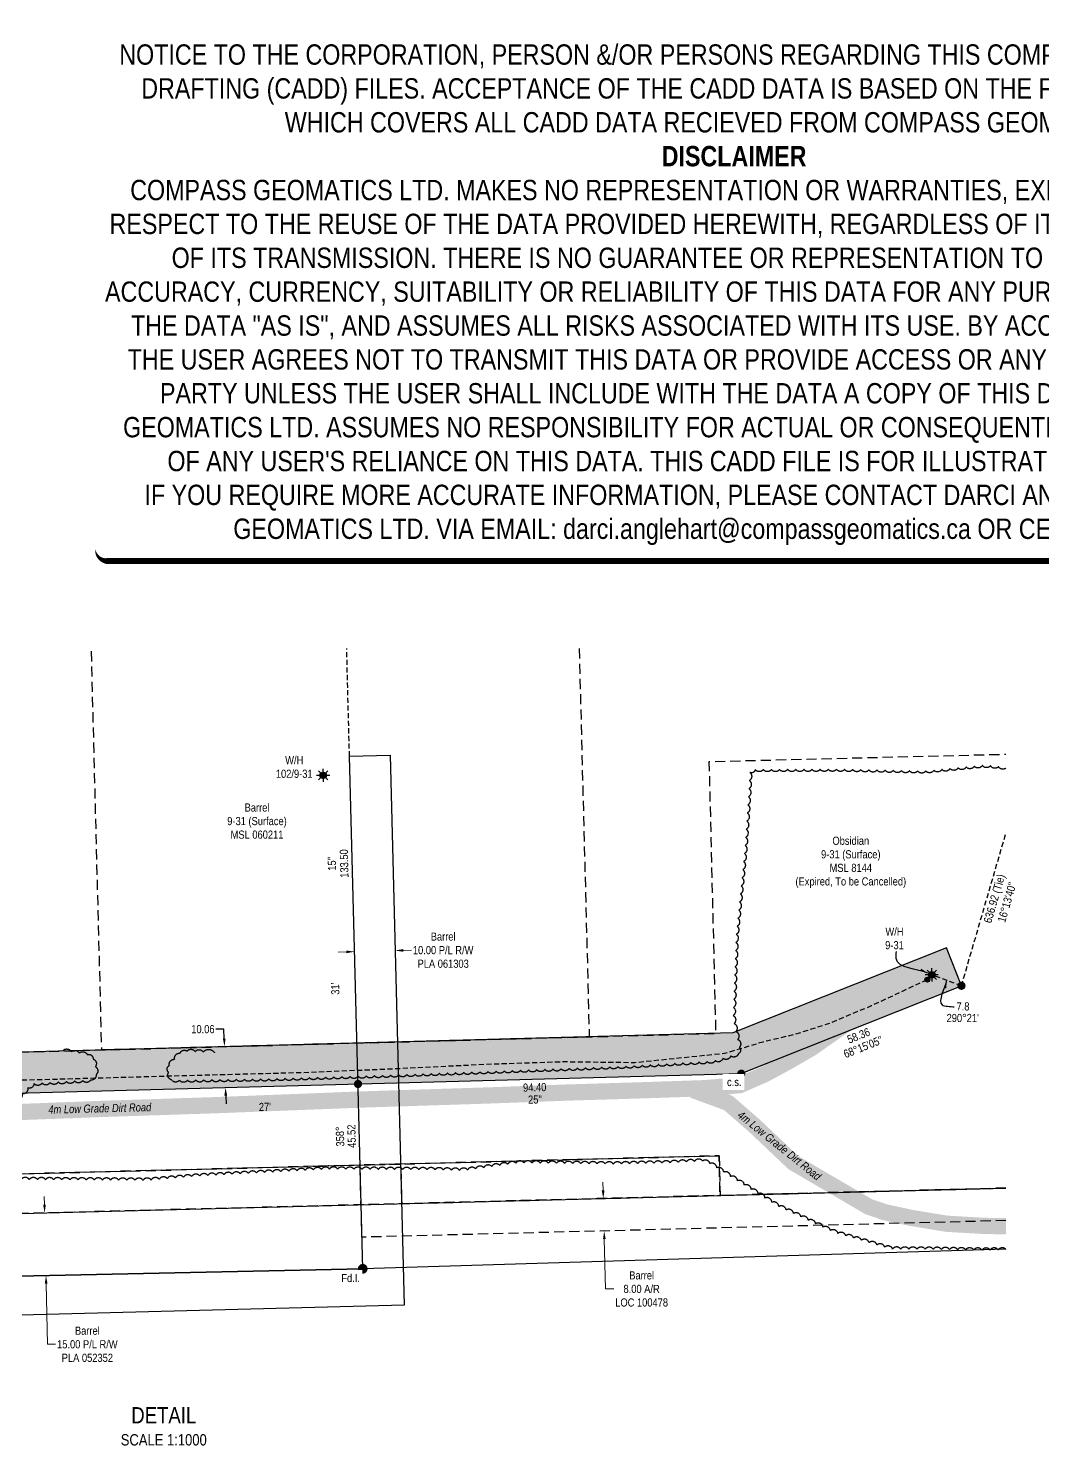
# Model space of a CAD drawing. Extents: x 620737 to 624129, y 5884544 to 5886354.
# Drawn here: x 621634 to 622882, y 5884610 to 5886354 of the extents above; entities that cross this region are included whole.
import ezdxf
from ezdxf.enums import TextEntityAlignment as Align

# ---------------------------------------------------------------- set-up
doc = ezdxf.new("R2010")
doc.units = 0
doc.header["$LTSCALE"] = 5
doc.header["$PDMODE"] = 34
doc.header["$PDSIZE"] = 0.03
for name, pattern in [('0', [1, 1, 0]), ('foc-ACCESSROAD', [3.75, 2.5, -1.25]), ('foc-FLOWLINE', [3.75, 2.5, -1.25]), ('foc-TIELINE', [1.875, 1.25, -0.625]), ('UG_PIPE', [1.875, 1.25, -0.625])]:
    doc.linetypes.add(name, pattern=pattern)
doc.layers.get('Defpoints').update_dxf_attribs({"color": 9})
for name, color, linetype in [('AS-PIPE-UG', 44, 'UG_PIPE'), ('AS-ROADS', 254, 'Continuous'), ('AS-SYMBOL', 7, 'Continuous'), ('C-WS', 13, 'foc-ACCESSROAD'), ('C-WS-S', 8, 'Continuous'), ('DETAIL-T', 7, 'Continuous'), ('F-AR', 190, 'foc-ACCESSROAD'), ('F-EZE', 190, 'foc-FLOWLINE'), ('F-RW', 190, 'Continuous'), ('F-WS', 190, 'foc-ACCESSROAD'), ('L-BD', 7, 'Continuous'), ('L-MON', 1, 'Continuous'), ('L-TIE', 7, 'foc-TIELINE'), ('P-PROPOSED', 10, 'Continuous'), ('P-PROPOSED-H', 21, 'Continuous'), ('P-TXT', 4, 'Continuous'), ('T-BUSH', 110, '0')]:
    doc.layers.add(name, color=color, linetype=linetype)
for name, color, linetype, lineweight in [('C-WS-T', 13, 'Continuous', 9), ('F-AR-T', 190, 'Continuous', 9), ('F-RW-T', 190, 'Continuous', 9), ('F-WS-T', 190, 'Continuous', 9), ('T-TEXT', 48, 'Continuous', 18)]:
    doc.layers.add(name, color=color, linetype=linetype, lineweight=lineweight)
doc.layers.add('DISCLAIMER', color=7, linetype='Continuous', plot=False)
doc.styles.add('80', font='ARIALN.TTF', dxfattribs={"height": 10})
doc.styles.add('80CG', font='ARIALN.TTF', dxfattribs={"height": 10})
doc.styles.add('80L', font='ARIALN.TTF', dxfattribs={"height": 10})
doc.styles.add('80LS', font='ARIALNI.TTF', dxfattribs={"height": 10})
doc.dimstyles.new('Compass 5 000', dxfattribs={"dimscale": 5, "dimtxt": 9, "dimasz": 2, "dimexe": 0.2, "dimexo": 0.0625, "dimgap": 0.5, "dimtad": 0, "dimtih": 1, "dimtoh": 1, "dimzin": 0, "dimdsep": 46, "dimtxsty": '80CG', "dimcen": 0.1, "dimse1": 1, "dimse2": 1, "dimclrd": 256, "dimclrt": 256, "dimaunit": 1, "dimadec": 4, "dimazin": 0, "dimtfac": 0.06, "dimtofl": 0, "dimtmove": 0, "dimatfit": 1, "dimfxl": 0.2, "dimtolj": 1, "dimtzin": 0, "dimlwd": -1, "dimarcsym": 0})

# ---------------------------------------------------------------- blocks, each defined once
blk = doc.blocks.new('PLIA')
at = {"color": 255, "const_width": 1}
blk.add_lwpolyline([(-0.5, 0, 1), (0.5, 0, 1)], format="xyb", close=True, dxfattribs=at)
blk = doc.blocks.new('PLIAA')
blk.add_blockref('PLIA', (0, 0))
blk = doc.blocks.new('PLIB')
at = {"color": 1}
blk.add_circle((0, 0), 0.8, dxfattribs=at)
blk = doc.blocks.new('PLIBB')
blk.add_blockref('PLIB', (0, 0))
blk = doc.blocks.new('PLICC')
for name in ['PLIAA', 'PLIBB']:
    blk.add_blockref(name, (0, 0))
blk = doc.blocks.new('PLI')
blk.add_blockref('PLICC', (0, 0))
blk = doc.blocks.new('fdia')
at = {"color": 255, "const_width": 1}
blk.add_lwpolyline([(-0.5, 0, 1), (0.5, 0, 1)], format="xyb", close=True, dxfattribs=at)
blk = doc.blocks.new('Fdiaa')
blk.add_blockref('fdia', (0, 0))
blk = doc.blocks.new('fdib')
at = {"color": 1, "const_width": 1.6}
blk.add_lwpolyline([(-0.4, 0, 1), (0.4, 0, 1)], format="xyb", close=True, dxfattribs=at)
at = {"color": 1}
blk.add_circle((0, 0), 0.8, dxfattribs=at)
blk = doc.blocks.new('Fdibb')
blk.add_blockref('fdib', (0, 0))
blk = doc.blocks.new('fdicc')
for name in ['Fdibb', 'Fdiaa']:
    blk.add_blockref(name, (0, 0))
blk = doc.blocks.new('FDI')
blk.add_blockref('fdicc', (0, 0))
blk = doc.blocks.new('RISER')
h = blk.add_hatch(color=255)
h.dxf.hatch_style = 1
edge = h.paths.add_edge_path()
edge.add_arc((0, 0), 0.7, 0, 360)
blk.add_hatch(color=13).paths.add_polyline_path([(0.58, -0.15), (-0.58, -0.15, 0.774597)])
at = {"color": 13}
blk.add_line((-0.58, -0.15), (0.58, -0.15), dxfattribs=at)
blk.add_circle((0, 0), 0.6, dxfattribs=at)
blk = doc.blocks.new('GAS')
h = blk.add_hatch(color=255)
h.dxf.hatch_style = 1
edge = h.paths.add_edge_path()
edge.add_arc((0, 0), 0.9, 0, 360)
for p, q in [((-0.81, 0), (-1.62, 0)), ((-0.57, 0.57), (-1.14, 1.14)), ((0, 0.81), (0, 1.62)), ((0.57, 0.57), (1.14, 1.14)), ((1.62, 0), (0.81, 0)), ((-0.57, -0.57), (-1.14, -1.14)), ((0, -0.81), (0, -1.62)), ((1.14, -1.14), (0.57, -0.57))]:
    blk.add_line(p, q)
blk.add_circle((0, 0), 0.8)
blk = doc.blocks.new('*D455')
at = {"layer": 'Defpoints', "color": 0, "transparency": 16777216}
for p in [(621653.6, 5884896.4), (621655.3, 5884819.3), (621656.1, 5884819.3)]:
    blk.add_point(p, dxfattribs=at)
at = {"layer": 'F-RW-T', "transparency": 16777216}
for p, q in [((621654.2, 5884906.4), (621654, 5884916.4)), ((621656.3, 5884809.3), (621657.9, 5884734.7)), ((621657.9, 5884734.7), (621667.9, 5884734.7))]:
    blk.add_line(p, q, dxfattribs=at)
for points in [[(621655.9, 5884906.4), (621652.6, 5884906.3), (621654.5, 5884896.4)], [(621658, 5884809.3), (621654.6, 5884809.2), (621656.1, 5884819.3)]]:
    blk.add_solid(points, dxfattribs=at)
at = {"layer": 'F-RW-T', "transparency": 16777216, "insert": (621707, 5884734.7), "char_height": 10, "attachment_point": 5, "style": '80CG'}
blk.add_mtext('\\A1;Barrel\\P15.00 P/L R/W\\PPLA 052352', dxfattribs=at)
blk = doc.blocks.new('*D456')
at = {"layer": 'Defpoints', "color": 0, "transparency": 16777216}
for p in [(622035.4, 5885230.1), (622085.4, 5885231.4), (622085.7, 5885219.1)]:
    blk.add_point(p, dxfattribs=at)
at = {"layer": 'F-AR-T', "transparency": 16777216}
for p, q in [((622025.8, 5885217.6), (622015.8, 5885217.3)), ((622095.7, 5885219.4), (622105.7, 5885219.6))]:
    blk.add_line(p, q, dxfattribs=at)
for points in [[(622095.7, 5885221), (622095.8, 5885217.7), (622085.7, 5885219.1)], [(622025.7, 5885219.2), (622025.8, 5885215.9), (622035.8, 5885217.8)]]:
    blk.add_solid(points, dxfattribs=at)
at = {"layer": 'F-AR-T', "transparency": 16777216, "insert": (622144.8, 5885219.6), "char_height": 10, "attachment_point": 5, "style": '80CG'}
blk.add_mtext('\\A1;Barrel\\P10.00 P/L R/W\\PPLA 061303', dxfattribs=at)
blk = doc.blocks.new('*D457')
at = {"layer": 'Defpoints', "color": 0, "transparency": 16777216}
for p in [(622354.4, 5884914.5), (622342.9, 5884874.2), (622355.4, 5884874.5)]:
    blk.add_point(p, dxfattribs=at)
at = {"layer": 'F-AR-T', "transparency": 16777216}
for p, q in [((622341.6, 5884924.1), (622341.3, 5884934.1)), ((622343.1, 5884864.2), (622344.7, 5884802.8)), ((622344.7, 5884802.8), (622354.7, 5884802.8))]:
    blk.add_line(p, q, dxfattribs=at)
for points in [[(622343.3, 5884924.2), (622339.9, 5884924.1), (622341.9, 5884914.1)], [(622344.8, 5884864.2), (622341.5, 5884864.1), (622342.9, 5884874.2)]]:
    blk.add_solid(points, dxfattribs=at)
at = {"layer": 'F-AR-T', "transparency": 16777216, "insert": (622389, 5884802.8), "char_height": 10, "attachment_point": 5, "style": '80CG'}
blk.add_mtext('\\A1;Barrel\\P8.00 A/R\\PLOC 100478', dxfattribs=at)
blk = doc.blocks.new('*D475')
at = {"layer": 'Defpoints', "color": 0, "transparency": 16777216}
for p in [(621875, 5885100.9), (621875.7, 5885100.9), (621876.4, 5885050.6)]:
    blk.add_point(p, dxfattribs=at)
at = {"layer": 'P-TXT', "transparency": 16777216}
for p, q in [((621875.1, 5885122.4), (621865.1, 5885122.4)), ((621875.4, 5885110.9), (621875.1, 5885122.4)), ((621877.3, 5885040.6), (621877.6, 5885030.6))]:
    blk.add_line(p, q, dxfattribs=at)
for points in [[(621877.1, 5885110.9), (621873.8, 5885110.8), (621875.7, 5885100.9)], [(621879, 5885040.7), (621875.6, 5885040.6), (621877, 5885050.6)]]:
    blk.add_solid(points, dxfattribs=at)
at = {"layer": 'P-TXT', "transparency": 16777216, "insert": (621849.2, 5885122.4), "char_height": 10, "attachment_point": 5, "style": '80CG'}
blk.add_mtext('\\A1;10.06', dxfattribs=at)
blk = doc.blocks.new('Disclaimer_Legal')
at = {"layer": 'DISCLAIMER', "color": 254, "flags": 128}
blk.add_lwpolyline([(-3612.9, -1104.6, 37.5, 37.5, 0), (4096.1, -1104.6, 37.5, 37.5, 0.414214), (4171.1, -1029.6, 37.5, 37.5, 0), (4171.1, 2078.7, 37.5, 0, 0.414214), (4096.1, 2153.7, 0, 0, 0), (-3612.9, 2153.7, 0, 0, 0.414214), (-3687.9, 2078.7, 0, 0, 0), (-3687.9, -1029.6, 0, 37.5, 0.414214)], format="xyseb", close=True, dxfattribs=at)
at = {"layer": 'DISCLAIMER', "color": 254, "insert": (241.6, 533.9), "char_height": 125, "width": 7717.568, "attachment_point": 5, "style": '80'}
blk.add_mtext('NOTICE TO THE CORPORATION, PERSON &/OR PERSONS REGARDING THIS COMPUTER AIDED DESIGN AND DRAFTING (CADD) FILES. ACCEPTANCE OF THE CADD DATA IS BASED ON THE FOLLOWING DISCLAIMER WHICH COVERS ALL CADD DATA RECIEVED FROM COMPASS GEOMATICS LTD.\\P{\\fArial Narrow|b1|i0|c0|p34;DISCLAIMER}\\PCOMPASS GEOMATICS LTD. MAKES NO REPRESENTATION OR WARRANTIES, EXPRESS OR IMPLIED, WITH RESPECT TO THE REUSE OF THE DATA PROVIDED HEREWITH, REGARDLESS OF ITS FORMAT OR THE MEANS OF ITS TRANSMISSION. THERE IS NO GUARANTEE OR REPRESENTATION TO THE USER AS TO THE ACCURACY, CURRENCY, SUITABILITY OR RELIABILITY OF THIS DATA FOR ANY PURPOSE. THE USER ACCEPTS THE DATA "AS IS", AND ASSUMES ALL RISKS ASSOCIATED WITH ITS USE. BY ACCEPTANCE OF THIS DATA, THE USER AGREES NOT TO TRANSMIT THIS DATA OR PROVIDE ACCESS OR ANY PART OF IT TO ANOTHER PARTY UNLESS THE USER SHALL INCLUDE WITH THE DATA A COPY OF THIS DISCLAIMER. COMPASS GEOMATICS LTD. ASSUMES NO RESPONSIBILITY FOR ACTUAL OR CONSEQUENTIAL DAMAGE AS A RESULT OF ANY USER\'S RELIANCE ON THIS DATA. THIS CADD FILE IS FOR ILLUSTRATION PURPOSES ONLY.\\PIF YOU REQUIRE MORE ACCURATE INFORMATION, PLEASE CONTACT DARCI ANGLEHART AT COMPASS GEOMATICS LTD. VIA EMAIL: darci.anglehart@compassgeomatics.ca OR CELL: 506-961-7292', dxfattribs=at)

msp = doc.modelspace()

# ---------------------------------------------------------------- hatches: boundary and pattern name
at = {"layer": 'P-PROPOSED-H'}
h = msp.add_hatch(color=256, dxfattribs=at)
h.dxf.hatch_style = 1
h.paths.add_polyline_path([(620914.292, 5884998.821), (621043.687, 5885028.171), (622511.602, 5885067.711), (622782.547, 5885175.796), (622763.916, 5885222.5), (622501.292, 5885117.734), (621037.388, 5885078.302), (620903.169, 5885047.858)])

# ---------------------------------------------------------------- linework, layer by layer
at = {"layer": 'AS-PIPE-UG', "flags": 128}
msp.add_lwpolyline([(622740.002, 5885183.056), (622716.832, 5885172.261), (622671.592, 5885151.061), (622620.032, 5885129.506), (622578.302, 5885116.106), (622537.967, 5885106.556), (622491.057, 5885092.461), (622380.657, 5885081.046), (622292.122, 5885082.146), (622196.272, 5885078.916), (622079.322, 5885073.206), (621979.557, 5885069.051), (621801.852, 5885064.356), (621666.552, 5885060.556), (621498.977, 5885056.721), (621349.222, 5885052.521), (621203.757, 5885048.871), (621038.072, 5885040.861), (620959.687, 5885031.191), (620944.832, 5885032.636), (620936.152, 5885052.876), (620933.302, 5885103.751), (620931.152, 5885121.551), (620929.292, 5885141.996)], dxfattribs=at)
at = {"layer": 'AS-ROADS', "const_width": 19.993, "flags": 128}
for points in [[(622663.962, 5885145.366), (622597.537, 5885098.896), (622568.782, 5885082.261), (622540.817, 5885067.151), (622509.852, 5885053.576), (622467.462, 5885049.846), (622381.982, 5885046.971), (622298.897, 5885044.491), (622198.907, 5885040.806), (622047.847, 5885036.006), (621865.877, 5885028.936), (621727.317, 5885024.391), (621609.407, 5885019.936), (621420.017, 5885013.741), (621323.862, 5885011.201), (621184.227, 5885005.776), (621081.142, 5884997.061), (621034.012, 5884991.326), (620922.422, 5884966.676)], [(622837.288, 5884879.967), (622810.472, 5884880.386), (622764.257, 5884883.046), (622719.457, 5884890.451), (622688.102, 5884897.306), (622668.377, 5884903.986), (622575.492, 5884958.346), (622528.297, 5885003.181), (622495.487, 5885031.726), (622451.857, 5885047.656)]]:
    msp.add_lwpolyline(points, dxfattribs=at)
at = {"layer": 'C-WS', "flags": 128}
msp.add_lwpolyline([(622837.288, 5884926.948), (622485.439, 5884917.859), (622484.418, 5884966.619), (622043.446, 5884955.219), (622003.471, 5884954.186), (621993.431, 5884953.925), (621094.706, 5884930.562), (621046.254, 5884929.455), (621042.379, 5885078.437), (622480.523, 5885117.175), (622472.271, 5885451.724), (622837.288, 5885460.725)], dxfattribs=at)
at = {"layer": 'F-AR', "flags": 128}
msp.add_lwpolyline([(622837.288, 5884886.951), (622044.822, 5884866.475), (622042.532, 5884955.196), (622092.497, 5884956.487), (622093.756, 5884907.739), (622837.288, 5884926.951)], dxfattribs=at)
at = {"layer": 'F-EZE', "flags": 128}
msp.add_lwpolyline([(622484.418, 5884966.619), (622485.439, 5884917.859), (621047.522, 5884880.69), (621046.254, 5884929.455), (621094.706, 5884930.562), (621993.431, 5884953.925), (622003.471, 5884954.186), (622043.446, 5884955.219), (622484.418, 5884966.619)], close=True, dxfattribs=at)
at = {"layer": 'F-RW'}
for points in [[(620737.165, 5884735.152), (620983.689, 5884741.26), (621089.325, 5884743.876), (621116.714, 5884744.557), (621139.097, 5884767.839), (621177.846, 5884809.075), (622045.827, 5884827.576), (622029.544, 5885458.211), (622079.51, 5885459.501), (622096.981, 5884782.825), (621199.908, 5884759.646), (621175.132, 5884733.017), (621140.968, 5884697.117), (621139.041, 5884695.093), (621090.654, 5884693.894), (621033.928, 5884692.487), (620737.165, 5884685.132)], [(620737.165, 5884808.603), (620909.583, 5884813.196), (621087.358, 5884817.924), (621146.563, 5884883.265), (622837.288, 5884926.951)], [(622837.288, 5884851.952), (622045.827, 5884827.576), (621177.846, 5884809.075), (621139.097, 5884767.839), (621116.714, 5884744.557), (621089.325, 5884743.876), (620983.689, 5884741.26), (620737.165, 5884735.152)]]:
    msp.add_lwpolyline(points, dxfattribs=at)
at = {"layer": 'F-WS', "flags": 128}
msp.add_lwpolyline([(622312.143, 5885590.838), (622324.536, 5885112.973), (621724.762, 5885096.818), (621711.94, 5885590.838)], dxfattribs=at)
at = {"layer": 'L-TIE'}
for p, q in [((622029.544, 5885458.211), (622026.12, 5885590.838)), ((622782.547, 5885175.796), (622837.288, 5885363.884)), ((622782.547, 5885175.796), (622745.952, 5885189.366))]:
    msp.add_line(p, q, dxfattribs=at)
at = {"layer": 'P-PROPOSED'}
msp.add_lwpolyline([(620914.292, 5884998.821), (621043.687, 5885028.171), (622511.602, 5885067.711), (622782.547, 5885175.796), (622763.916, 5885222.5), (622501.292, 5885117.734), (621037.388, 5885078.302), (620903.169, 5885047.858)], close=True, dxfattribs=at)
at = {"layer": 'T-BUSH', "flags": 128}
for points in [[(622837.288, 5885443.633, -0.46605874), (622828.124, 5885445.463, -0.52056705), (622818.187, 5885446.556, -0.52056705), (622808.247, 5885446.959, -0.52056705), (622798.3, 5885445.968, -0.52056705), (622788.353, 5885444.977, -0.52056705), (622778.405, 5885443.985, -0.52056705), (622768.458, 5885442.994, -0.52056705), (622758.511, 5885442.003, -0.52056705), (622748.564, 5885441.012, -0.52056705), (622738.617, 5885440.021, -0.52056705), (622728.624, 5885440.189, -0.52056705), (622718.63, 5885440.401, -0.52056705), (622708.636, 5885440.614, -0.52056705), (622698.641, 5885440.827, -0.52056705), (622688.647, 5885441.04, -0.52056705), (622678.653, 5885441.253, -0.52056705), (622668.659, 5885441.466, -0.52056705), (622658.665, 5885441.679, -0.52056705), (622648.67, 5885441.891, -0.52056705), (622638.676, 5885442.104, -0.52056705), (622628.681, 5885442.233, -0.52056705), (622618.685, 5885442.194, -0.52056705), (622608.688, 5885442.156, -0.52056705), (622598.692, 5885442.118, -0.52056705), (622588.696, 5885442.079, -0.52056705), (622578.699, 5885442.041, -0.52056705), (622568.703, 5885442.003, -0.52056705), (622558.706, 5885441.964, -0.52056705), (622548.71, 5885441.926, -0.52056705), (622538.714, 5885441.888, -0.52056705), (622528.717, 5885441.849, -0.52056705), (622522.07, 5885438.314, -0.52056705), (622521.599, 5885428.328, -0.52056705), (622521.128, 5885418.343, -0.52056705), (622520.476, 5885408.368, -0.52056705), (622519.803, 5885398.394, -0.52056705), (622519.129, 5885388.421, -0.52056705), (622518.456, 5885378.447, -0.52056705), (622517.783, 5885368.473, -0.52056705), (622517.109, 5885358.499, -0.52056705), (622516.436, 5885348.525, -0.52056705), (622515.534, 5885338.571, -0.52056705), (622514.531, 5885328.625, -0.52056705), (622513.528, 5885318.679, -0.52056705), (622512.525, 5885308.733, -0.52056705), (622511.522, 5885298.787, -0.52056705), (622510.519, 5885288.841, -0.52056705), (622509.516, 5885278.895, -0.52056705), (622508.514, 5885268.949, -0.52056705), (622507.511, 5885259.003, -0.52056705), (622506.508, 5885249.057, -0.52056705), (622505.505, 5885239.111, -0.52056705), (622505.106, 5885229.122, -0.52056705), (622504.715, 5885219.133, -0.52056705), (622504.324, 5885209.145, -0.52056705), (622503.932, 5885199.156, -0.52056705), (622503.541, 5885189.167, -0.52056705), (622503.149, 5885179.178, -0.52056705), (622502.758, 5885169.189, -0.52056705), (622502.366, 5885159.2, -0.52056705), (622501.975, 5885149.212, -0.52056705), (622501.584, 5885139.223, -0.52056705), (622502.732, 5885129.375, -0.52056705), (622504.935, 5885119.625, -0.52056705), (622507.137, 5885109.874, -0.52056705), (622509.34, 5885100.123, -0.52056705), (622508.205, 5885092.312, -0.52056705), (622498.642, 5885089.399, -0.52056705), (622489.079, 5885086.486, -0.52056705), (622479.517, 5885083.573, -0.52056705), (622469.611, 5885082.577, -0.52056705), (622459.632, 5885081.996, -0.52056705), (622449.652, 5885081.415, -0.52056705), (622439.672, 5885080.834, -0.52056705), (622429.693, 5885080.253, -0.52056705), (622419.713, 5885079.672, -0.52056705), (622409.734, 5885079.091, -0.52056705), (622399.754, 5885078.51, -0.52056705), (622389.775, 5885077.929, -0.52056705), (622379.795, 5885077.348, -0.52056705), (622369.814, 5885076.804, -0.52056705), (622359.825, 5885076.418, -0.52056705), (622349.836, 5885076.032, -0.52056705), (622339.847, 5885075.645, -0.52056705), (622329.858, 5885075.259, -0.52056705), (622319.869, 5885074.873, -0.52056705), (622309.88, 5885074.487, -0.52056705), (622299.891, 5885074.1, -0.52056705), (622289.901, 5885073.714, -0.52056705), (622279.912, 5885073.328, -0.52056705), (622269.923, 5885072.942, -0.52056705), (622259.934, 5885072.555, -0.52056705), (622249.945, 5885072.169, -0.52056705), (622239.956, 5885071.783, -0.52056705), (622229.967, 5885071.397, -0.52056705), (622219.978, 5885071.015, -0.52056705), (622209.989, 5885070.647, -0.52056705), (622199.999, 5885070.278, -0.52056705), (622190.009, 5885069.91, -0.52056705), (622180.019, 5885069.542, -0.52056705), (622170.03, 5885069.174, -0.52056705), (622160.04, 5885068.805, -0.52056705), (622150.05, 5885068.437, -0.52056705), (622140.061, 5885068.069, -0.52056705), (622130.071, 5885067.701, -0.52056705), (622120.081, 5885067.332, -0.52056705), (622110.092, 5885066.964, -0.52056705), (622100.102, 5885066.596, -0.52056705), (622090.112, 5885066.228, -0.52056705), (622080.122, 5885065.859, -0.52056705), (622070.133, 5885065.491, -0.52056705), (622060.141, 5885065.174, -0.52056705), (622050.15, 5885064.87, -0.52056705), (622040.158, 5885064.567, -0.52056705), (622030.166, 5885064.263, -0.52056705), (622020.174, 5885063.96, -0.52056705), (622010.182, 5885063.656, -0.52056705), (622000.19, 5885063.353, -0.52056705), (621990.198, 5885063.049, -0.52056705), (621980.206, 5885062.746, -0.52056705), (621970.215, 5885062.442, -0.52056705), (621960.223, 5885062.138, -0.52056705), (621950.231, 5885061.835, -0.52056705), (621940.239, 5885061.531, -0.52056705), (621930.247, 5885061.246, -0.52056705), (621920.251, 5885061.097, -0.52056705), (621910.256, 5885060.947, -0.52056705), (621900.261, 5885060.797, -0.52056705), (621890.265, 5885060.647, -0.52056705), (621880.27, 5885060.497, -0.52056705), (621870.275, 5885060.347, -0.52056705), (621860.279, 5885060.197, -0.52056705), (621850.284, 5885060.047, -0.52056705), (621840.288, 5885059.894, -0.52056705), (621830.293, 5885059.738, -0.52056705), (621820.298, 5885059.582, -0.52056705), (621810.724, 5885060.065, -0.52056705), (621806.919, 5885069.31, -0.52056705), (621807.886, 5885077.769, -0.52056705), (621814.45, 5885085.308, -0.52056705), (621821.015, 5885092.847, -0.52056705), (621829.689, 5885095.383, -0.52056705), (621839.67, 5885094.822, -0.52056705), (621849.651, 5885094.261, -0.52056705), (621863.593, 5885093.477)], [(621677.234, 5885096.251, -0.52056705), (621687.087, 5885094.56, -0.52056705), (621696.939, 5885092.87, -0.52056705), (621706.792, 5885091.179, -0.52056705), (621714.153, 5885085.595, -0.52056705), (621716.844, 5885076.302, -0.52056705), (621717.642, 5885066.338, -0.52056705), (621711.146, 5885059.887, -0.52056705), (621701.169, 5885059.266, -0.52056705), (621691.191, 5885058.646, -0.52056705), (621681.214, 5885058.025, -0.52056705), (621671.237, 5885057.405, -0.52056705), (621661.26, 5885056.785, -0.52056705), (621651.283, 5885056.164, -0.52056705), (621641.305, 5885055.544, -0.52056705), (621633.592, 5885050.112, -0.52056705), (621626.754, 5885042.82, -0.52056705), (621619.916, 5885035.528, -0.52056705), (621613.078, 5885028.236, -0.52056705), (621605.323, 5885023.624, -0.52056705), (621595.452, 5885025.198, -0.52056705), (621585.58, 5885026.772, -0.52056705), (621575.708, 5885028.345, -0.52056705), (621565.836, 5885029.919, -0.52056705), (621555.964, 5885031.493, -0.52056705), (621546.092, 5885033.066, -0.52056705), (621536.221, 5885034.64, -0.52056705), (621526.349, 5885036.214, -0.52056705), (621516.477, 5885037.788, -0.52056705), (621506.605, 5885039.361, -0.52056705), (621496.733, 5885040.935, -0.52056705), (621486.861, 5885042.509, -0.52056705), (621476.99, 5885044.082, -0.52056705), (621467.118, 5885045.656, -0.52056705), (621457.214, 5885046.716, -0.52056705), (621447.224, 5885046.37, -0.52056705), (621437.233, 5885046.024, -0.52056705), (621427.243, 5885045.678, -0.52056705), (621417.252, 5885045.332, -0.52056705), (621407.262, 5885044.986, -0.52056705), (621397.271, 5885044.641, -0.52056705), (621387.281, 5885044.295, -0.52056705), (621377.29, 5885043.949, -0.52056705), (621367.3, 5885043.603, -0.52056705), (621357.309, 5885043.257, -0.52056705), (621347.319, 5885042.911, -0.52056705), (621337.328, 5885042.565, -0.52056705), (621327.338, 5885042.219, -0.52056705), (621317.347, 5885041.873, -0.52056705), (621307.357, 5885041.527, -0.52056705), (621297.366, 5885041.181, -0.52056705), (621287.376, 5885040.835, -0.52056705), (621277.385, 5885040.489, -0.52056705), (621267.395, 5885040.133, -0.52056705), (621257.406, 5885039.749, -0.52056705), (621247.417, 5885039.366, -0.52056705), (621237.428, 5885038.983, -0.52056705), (621227.439, 5885038.599, -0.52056705), (621217.45, 5885038.216, -0.52056705), (621207.46, 5885037.833, -0.52056705), (621197.471, 5885037.449, -0.52056705), (621187.482, 5885037.066, -0.52056705), (621177.493, 5885036.683, -0.52056705), (621167.504, 5885036.299, -0.52056705), (621157.515, 5885035.916, -0.52056705), (621147.526, 5885035.533, -0.52056705), (621137.537, 5885035.149, -0.52056705), (621127.549, 5885034.727, -0.52056705), (621117.568, 5885034.169, -0.52056705), (621107.587, 5885033.612, -0.52056705), (621097.607, 5885033.054, -0.52056705), (621087.626, 5885032.497, -0.52056705), (621077.645, 5885031.939, -0.52056705), (621067.775, 5885030.444, -0.52056705), (621057.94, 5885028.652, -0.52056705), (621048.106, 5885026.86, -0.52056705), (621038.271, 5885025.068, -0.52056705), (621028.437, 5885023.276, -0.52056705), (621018.602, 5885021.484, -0.52056705), (621008.768, 5885019.692, -0.52056705), (620998.933, 5885017.9, -0.52056705), (620989.098, 5885016.108, -0.52056705), (620979.264, 5885014.317, -0.52056705), (620969.429, 5885012.525, -0.52056705), (620959.595, 5885010.733, -0.52056705), (620949.76, 5885008.941, -0.52056705), (620939.926, 5885007.149, -0.52056705), (620930.091, 5885005.357, -0.52056705), (620924.795, 5885010.595, -0.52056705), (620922.381, 5885020.295, -0.52056705), (620919.967, 5885029.996, -0.52056705), (620917.552, 5885039.696, -0.52056705), (620915.422, 5885048.256, -0.52056705)], [(622837.288, 5884851.423, 0.48360053), (622827.745, 5884850.761, 0.52056705), (622817.749, 5884850.658, 0.52056705), (622807.753, 5884850.599, 0.52056705), (622797.758, 5884850.762, 0.52056705), (622787.763, 5884850.926, 0.52056705), (622777.768, 5884851.089, 0.52056705), (622767.773, 5884851.253, 0.52056705), (622757.777, 5884851.416, 0.52056705), (622747.782, 5884851.58, 0.52056705), (622737.787, 5884851.711, 0.52056705), (622727.79, 5884851.76, 0.52056705), (622717.794, 5884851.809, 0.52056705), (622707.798, 5884851.858, 0.52056705), (622697.801, 5884851.906, 0.52056705), (622688.142, 5884854.256, 0.52056705), (622678.55, 5884857.073, 0.52056705), (622668.959, 5884859.89, 0.52056705), (622659.368, 5884862.707, 0.52056705), (622649.776, 5884865.525, 0.52056705), (622640.185, 5884868.342, 0.52056705), (622630.594, 5884871.159, 0.52056705), (622621.271, 5884874.687, 0.52056705), (622612.209, 5884878.908, 0.52056705), (622603.147, 5884883.128, 0.52056705), (622594.085, 5884887.349, 0.52056705), (622585.023, 5884891.57, 0.52056705), (622575.962, 5884895.79, 0.52056705), (622566.9, 5884900.011, 0.52056705), (622557.838, 5884904.231, 0.52056705), (622549.281, 5884909.381, 0.52056705), (622540.811, 5884914.69, 0.52056705), (622532.341, 5884919.999, 0.52056705), (622523.871, 5884925.308, 0.52056705), (622515.4, 5884930.617, 0.52056705), (622506.93, 5884935.925, 0.52056705), (622498.46, 5884941.234, 0.52056705), (622489.989, 5884946.543, 0.52056705), (622481.519, 5884951.852, 0.52056705), (622473.049, 5884957.161, 0.52056705), (622464.028, 5884960.323, 0.52056705), (622454.048, 5884959.75, 0.52056705), (622444.068, 5884959.176, 0.52056705), (622434.088, 5884958.603, 0.52056705), (622424.108, 5884958.029, 0.52056705), (622414.114, 5884957.803, 0.52056705), (622404.12, 5884957.584, 0.52056705), (622394.126, 5884957.364, 0.52056705), (622384.132, 5884957.144, 0.52056705), (622374.138, 5884956.925, 0.52056705), (622364.143, 5884956.705, 0.52056705), (622354.149, 5884956.536, 0.52056705), (622344.154, 5884956.666, 0.52056705), (622334.158, 5884956.795, 0.52056705), (622324.162, 5884956.925, 0.52056705), (622314.167, 5884957.055, 0.52056705), (622304.171, 5884957.185, 0.52056705), (622294.175, 5884957.315, 0.52056705), (622284.18, 5884957.445, 0.52056705), (622274.184, 5884957.574, 0.52056705), (622264.188, 5884957.704, 0.52056705), (622254.193, 5884957.834, 0.52056705), (622244.197, 5884957.964, 0.52056705), (622234.231, 5884957.634, 0.52056705), (622224.333, 5884956.232, 0.52056705), (622214.436, 5884954.83, 0.52056705), (622204.538, 5884953.428, 0.52056705), (622194.64, 5884952.026, 0.52056705), (622184.742, 5884950.624, 0.52056705), (622174.845, 5884949.222, 0.52056705), (622164.895, 5884948.732, 0.52056705), (622154.902, 5884948.997, 0.52056705), (622144.909, 5884949.263, 0.52056705), (622134.916, 5884949.52, 0.52056705), (622124.92, 5884949.581, 0.52056705), (622114.923, 5884949.641, 0.52056705), (622104.927, 5884949.702, 0.52056705), (622094.931, 5884949.763, 0.52056705), (622084.935, 5884949.823, 0.52056705), (622074.938, 5884949.884, 0.52056705), (622064.942, 5884949.944, 0.52056705), (622054.946, 5884950.005, 0.52056705), (622044.949, 5884950.066, 0.52056705), (622034.953, 5884950.126, 0.52056705), (622024.957, 5884950.187, 0.52056705), (622014.96, 5884950.248, 0.52056705), (622004.964, 5884950.308, 0.52056705), (621994.979, 5884949.908, 0.52056705), (621984.997, 5884949.37, 0.52056705), (621975.015, 5884948.833, 0.52056705), (621965.033, 5884948.295, 0.52056705), (621955.051, 5884947.758, 0.52056705), (621945.069, 5884947.221, 0.52056705), (621935.087, 5884946.683, 0.52056705), (621925.105, 5884946.146, 0.52056705), (621915.123, 5884945.608, 0.52056705), (621905.141, 5884945.071, 0.52056705), (621895.159, 5884944.534, 0.52056705), (621885.177, 5884943.996, 0.52056705), (621875.195, 5884943.459, 0.52056705), (621865.213, 5884942.921, 0.52056705), (621855.231, 5884942.384, 0.52056705), (621845.249, 5884941.847, 0.52056705), (621835.277, 5884941.16, 0.52056705), (621825.318, 5884940.294, 0.52056705), (621815.359, 5884939.429, 0.52056705), (621805.4, 5884938.563, 0.52056705), (621795.441, 5884937.698, 0.52056705), (621785.482, 5884936.832, 0.52056705), (621775.501, 5884936.528, 0.52056705), (621765.504, 5884936.589, 0.52056705), (621755.508, 5884936.649, 0.52056705), (621745.512, 5884936.71, 0.52056705), (621735.515, 5884936.771, 0.52056705), (621725.519, 5884936.831, 0.52056705), (621715.523, 5884936.892, 0.52056705), (621705.527, 5884936.952, 0.52056705), (621695.53, 5884937.013, 0.52056705), (621685.534, 5884937.073, 0.52056705), (621675.538, 5884937.134, 0.52056705), (621665.541, 5884937.194, 0.52056705), (621655.545, 5884937.255, 0.52056705), (621645.549, 5884937.315, 0.52056705), (621635.553, 5884937.376, 0.52056705), (621625.556, 5884937.436, 0.52056705), (621615.561, 5884937.354, 0.52056705), (621605.567, 5884937.121, 0.52056705), (621595.574, 5884936.888, 0.52056705), (621585.58, 5884936.655, 0.52056705), (621575.586, 5884936.421, 0.52056705), (621565.592, 5884936.188, 0.52056705), (621555.599, 5884935.955, 0.52056705), (621545.605, 5884935.722, 0.52056705), (621535.611, 5884935.489, 0.52056705), (621525.617, 5884935.255, 0.52056705), (621515.652, 5884934.5, 0.52056705), (621505.691, 5884933.653, 0.52056705), (621495.731, 5884932.806, 0.52056705), (621485.77, 5884931.959, 0.52056705), (621475.81, 5884931.112, 0.52056705), (621465.849, 5884930.265, 0.52056705), (621455.889, 5884929.418, 0.52056705), (621445.928, 5884928.57, 0.52056705), (621435.968, 5884927.723, 0.52056705), (621426.007, 5884926.876, 0.52056705), (621416.047, 5884926.029, 0.52056705), (621406.086, 5884925.182, 0.52056705), (621396.126, 5884924.335, 0.52056705), (621386.139, 5884924.122, 0.52056705), (621376.142, 5884924.142, 0.52056705), (621366.146, 5884924.163, 0.52056705), (621356.149, 5884924.183, 0.52056705), (621346.153, 5884924.203, 0.52056705), (621336.156, 5884924.223, 0.52056705), (621326.16, 5884924.244, 0.52056705), (621316.164, 5884924.264, 0.52056705), (621306.167, 5884924.284, 0.52056705), (621296.171, 5884924.305, 0.52056705), (621286.174, 5884924.325, 0.52056705), (621276.178, 5884924.345, 0.52056705), (621266.181, 5884924.365, 0.52056705), (621256.185, 5884924.386, 0.52056705), (621246.188, 5884924.406, 0.52056705), (621236.192, 5884924.426, 0.52056705), (621226.195, 5884924.447, 0.52056705), (621216.199, 5884924.453, 0.52056705), (621206.203, 5884924.408, 0.52056705), (621196.206, 5884924.363, 0.52056705), (621186.21, 5884924.317, 0.52056705), (621176.213, 5884924.272, 0.52056705), (621166.217, 5884924.227, 0.52056705), (621156.221, 5884924.182, 0.52056705), (621146.224, 5884924.136, 0.52056705), (621136.228, 5884924.091, 0.52056705), (621126.232, 5884924.046, 0.52056705), (621116.235, 5884924.001, 0.52056705), (621106.239, 5884923.955, 0.52056705), (621096.242, 5884923.91, 0.52056705), (621086.246, 5884923.865, 0.52056705), (621076.375, 5884922.936, 0.52056705), (621066.763, 5884920.191, 0.52056705), (621057.151, 5884917.445, 0.52056705), (621047.539, 5884914.7, 0.52056705), (621037.927, 5884911.955, 0.52056705), (621028.421, 5884909.068, 0.52056705), (621023.032, 5884900.648, 0.52056705), (621017.643, 5884892.229, 0.52056705), (621012.254, 5884883.809, 0.52056705), (621007.899, 5884875.269, 0.52056705), (621011.212, 5884865.838, 0.52056705), (621014.525, 5884856.406, 0.52056705), (621017.837, 5884846.974, 0.52056705), (621020.826, 5884838.465)]]:
    msp.add_lwpolyline(points, format="xyb", dxfattribs=at)

# ---------------------------------------------------------------- block references
at = {"layer": 'AS-SYMBOL', "xscale": 4.99824005, "yscale": 4.99824005, "zscale": 4.99824005}
msp.add_blockref('RISER', (622740.587, 5885183.391), dxfattribs=at)
at = {"layer": 'C-WS-S', "xscale": 4.99824005, "yscale": 4.99824005, "zscale": 4.99824005}
for p in [(621997.227, 5885434.726), (622745.952, 5885189.366)]:
    msp.add_blockref('GAS', p, dxfattribs=at)
at = {"layer": 'Defpoints', "color": 3, "xscale": 0.2, "yscale": 0.2, "zscale": 0.2}
msp.add_blockref('Disclaimer_Legal', (622454.429, 5885919.272), dxfattribs=at)
at = {"layer": 'L-MON', "xscale": 4.99824005, "yscale": 4.99824005, "zscale": 4.99824005}
for name, p in [('PLI', (622782.547, 5885175.796)), ('PLI', (622511.602, 5885067.711)), ('PLI', (622039.977, 5885054.981)), ('FDI', (622045.827, 5884827.576))]:
    msp.add_blockref(name, p, dxfattribs=at)

# ---------------------------------------------------------------- texts
at = {"layer": 'C-WS-T', "char_height": 10, "attachment_point": 5, "style": '80CG'}
for s, insert, width in [('\\A1;W/H\\P102/9-31', (621961.541, 5885444.955), 30.59795), ('\\A1;Obsidian\\P9-31 (Surface)\\PMSL 8144\\P(Expired, To be Cancelled)', (622646.371, 5885327.724), 135.66617), ('\\A1;W/H\\P9-31', (622700.109, 5885234.066), 30.59795)]:
    msp.add_mtext(s, dxfattribs=dict(at, insert=insert, width=width))
at = {"layer": 'DETAIL-T', "color": 3, "insert": (621801.011, 5884633.731), "char_height": 19.9526, "width": 176.51508, "attachment_point": 5, "style": '80CG'}
msp.add_mtext('DETAIL\\P{\\H0.7x;SCALE 1:1000}', dxfattribs=at)
at = {"layer": 'F-WS-T', "insert": (621915.747, 5885378.374), "char_height": 10, "width": 78.99495, "attachment_point": 5, "style": '80CG'}
msp.add_mtext('\\A1;Barrel\\P9-31 (Surface)\\PMSL 060211', dxfattribs=at)
at = {"layer": 'L-BD', "style": '80L'}
for s, height, rotation, p in [('133.50', 9.9965, 91.479, (622022.952, 5885326.241)), ("15''", 9.9965, 91.479, (622007.962, 5885325.854)), ('636.92 (Tie)', 9.99648, 73.7728, (622824.096, 5885282.786)), ("16°13'40''", 9.9965, 73.7728, (622838.494, 5885278.596)), ("31'", 9.9965, 91.479, (622011.927, 5885172.285)), ('58.36', 9.9965, 21.748, (622655.925, 5885114.522)), ("68°15'05''", 9.9965, 21.748, (622661.48, 5885100.595)), ('94.40', 9.9965, 1.543, (622257.41, 5885050.864)), ("27'", 9.9965, 1.543, (621925.496, 5885026.924)), ("25''", 9.9965, 1.543, (622257.814, 5885035.875)), ('358°', 9.9965, 91.479, (622017.874, 5884990.353)), ('45.52', 9.9965, 91.479, (622032.114, 5884990.721))]:
    msp.add_text(s, height=height, rotation=rotation, dxfattribs=at).set_placement(p, align=Align.MIDDLE)
for s, p in [('7.8', (622784.432, 5885150.429)), ("290°21'", (622784.052, 5885136.189))]:
    msp.add_text(s, height=9.9965, dxfattribs=at).set_placement(p, align=Align.MIDDLE)
at = {"layer": 'T-TEXT', "char_height": 9.99648, "width": 145.78537, "attachment_point": 2, "style": '80LS'}
for insert, rotation in [((621722.173, 5885030.018), 1.395903), ((622561.621, 5884983.106), 321.255036)]:
    msp.add_mtext('4m Low Grade Dirt Road', dxfattribs=dict(at, insert=insert, rotation=rotation))

# ---------------------------------------------------------------- dimensions: what is measured, and where the dimension line sits
at = {"layer": 'F-AR-T'}
dim = msp.add_aligned_dim(p1=(622035.434, 5885230.08), p2=(622085.4, 5885231.37), distance=-12.267, text='Barrel\\P10.00 P/L R/W\\PPLA 061303', dimstyle='Compass 5 000', dxfattribs=at)
dim.commit()
dim.dimension.update_dxf_attribs({"geometry": '*D456', "text_midpoint": (622144.796, 5885219.624)})
dim = msp.add_linear_dim(base=(622342.888, 5884874.177), p1=(622354.381, 5884914.473), p2=(622355.414, 5884874.501), angle=271.480083, text='Barrel\\P8.00 A/R\\PLOC 100478', dimstyle='Compass 5 000', dxfattribs=at)
dim.commit()
dim.dimension.update_dxf_attribs({"geometry": '*D457', "text_midpoint": (622389.048, 5884802.761), "dimtype": 161})
at = {"layer": 'F-RW-T'}
dim = msp.add_linear_dim(base=(621656.103, 5884819.269), p1=(621653.629, 5884896.358), p2=(621655.273, 5884819.252), angle=271.221097, text='Barrel\\P15.00 P/L R/W\\PPLA 052352', dimstyle='Compass 5 000', dxfattribs=at)
dim.commit()
dim.dimension.update_dxf_attribs({"geometry": '*D455', "text_midpoint": (621706.992, 5884734.67), "dimtype": 161})
at = {"layer": 'P-TXT'}
dim = msp.add_linear_dim(base=(621875.687, 5885100.883), p1=(621876.386, 5885050.601), p2=(621875.032, 5885100.865), angle=91.542955, text='10.06', dimstyle='Compass 5 000', dxfattribs=at)
dim.commit()
dim.dimension.update_dxf_attribs({"geometry": '*D475', "text_midpoint": (621849.16, 5885122.359), "dimtype": 161})

# ---------------------------------------------------------------- leaders
at = {"layer": 'C-WS-T', "path_type": 1}
msp.add_leader([(622741.261, 5885191.2), (622702.209, 5885209.411), (622702.426, 5885218.169)], dimstyle='Compass 5 000', override={"dimgap": 0.5, "dimtad": 0}, dxfattribs=at)
at = {"layer": 'L-BD', "color": 3, "path_type": 1}
msp.add_leader([(622764.189, 5885182.604), (622758.842, 5885152.442), (622773.658, 5885149.829)], dimstyle='Compass 5 000', override={"dimgap": 0.5, "dimtad": 0}, dxfattribs=at)

# ---------------------------------------------------------------- next in the draw order: texts
at = {"layer": 'L-MON', "char_height": 9.98831, "attachment_point": 1, "style": '80L', "bg_fill": 2}
for s, width, insert in [('\\pi0.54871;c.s.', 16.93471, (622493.521, 5885062.413)), ('\\pi1.06831;Fd.I.', 22.02604, (622018.437, 5884821.261))]:
    msp.add_mtext_dynamic_manual_height_columns(s, width=width, gutter_width=50, heights=[0], dxfattribs=dict(at, insert=insert))

doc.saveas('drawing.dxf')
